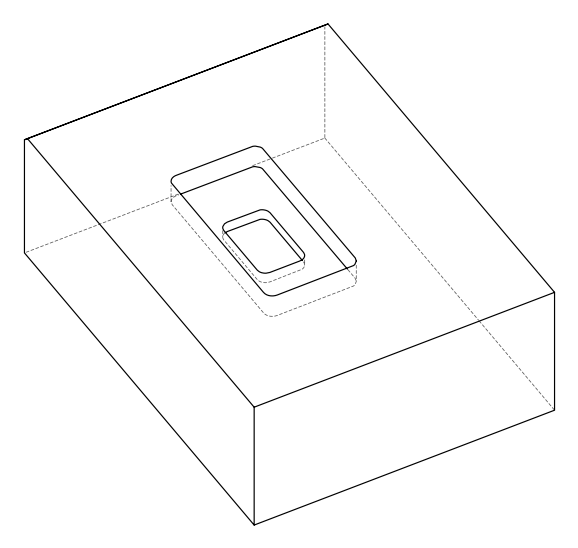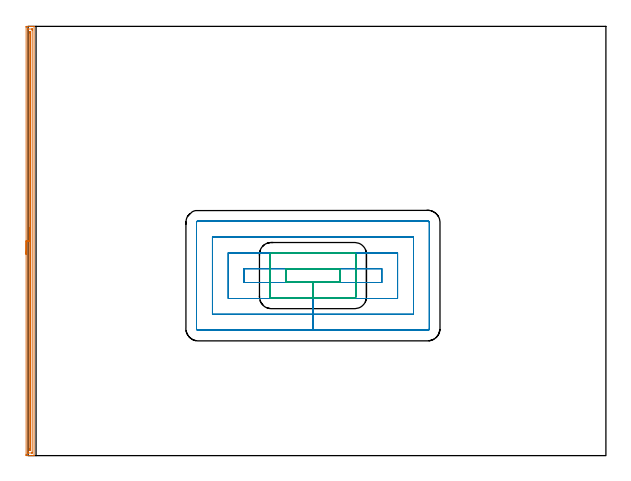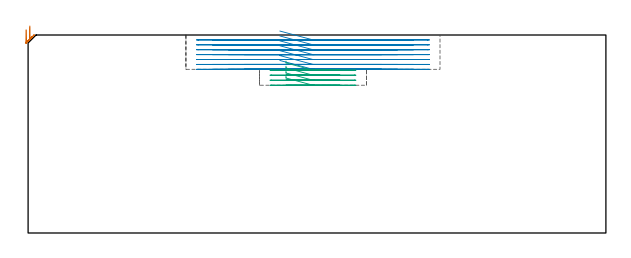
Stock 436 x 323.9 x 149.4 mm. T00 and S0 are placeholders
(PLAN: 3 operations, 1 tool changes, 32.9 min)
(1 AREA_MILL | FG_CHAMFER_SURFACE | UGT0205_001 | 7.93 min | 5830 mm3)
(2 MILL_RECTANGULAR_POCKET | POCKET_RECTANGULAR_STRAIGHT | UGT0201_008 | Follow Part, ap 4, ae 75% | 22.1 min | 487239 mm3)
(3 MILL_RECTANGULAR_POCKET_1 | POCKET_RECTANGULAR_STRAIGHT_1 | UGT0201_008 | Follow Part, ap 4, ae 75% | 2.91 min | 47513 mm3)
(TOOL UGT0205_001 | Chamfer Mill 20 x 3 x 45 deg. | D20 FL50 Z2)
(TOOL UGT0201_008 | End Mill 16 mm | D16 FL32 Z4)
(OP 1 AREA_MILL)
G17 G21 G94 G90
T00 M6
G54
G17 G0 G90 X-1.5 Y151.95 S1061 M3
G43 Z159.4 H0
Z153.4
G94 G1 Y151.988 Z152.528 F250.
Y152.102 Z151.664
Y152.291 Z150.812
Y152.553 Z149.98
Y152.887 Z149.174
Y153.29 Z148.4
Y153.758 Z147.664
Y154.29 Z146.972
Y154.879 Z146.329
Y155.522 Z145.74
Y156.214 Z145.209
Y156.95 Z144.74
Y157.724 Z144.337
Y158.53 Z144.003
Y159.362 Z143.741
Y160.214 Z143.552
Y161.078 Z143.438
Y161.95 Z143.4
X-1.499 Y323.276 Z143.401
X-1.497 Y323.653
X-1.492 Y323.89 Z143.404
X-1.127 Y323.9 Z143.769
X1.5 Z146.394
X2.029 Z146.926
X2.376 Z147.272
X2.905 Z147.801
X3.252 Z148.146
X3.945 Z148.845
X4.205 Z149.105
X4.354 Y323.898 Z149.247
X4.497 Y323.89 Z149.389
X4.5 Y323.723 Z149.4
Y0.177
X4.498 Y0.01 Z149.389
X4.354 Y0.002 Z149.247
X4.205 Y0. Z149.104
X3.946 Z148.845
X3.252 Z148.146
X2.029 Z146.926
X1.5 Z146.394
X0.889 Z145.784
X-1.127 Y0.001 Z143.769
X-1.346 Y0.004 Z143.55
X-1.492 Y0.01 Z143.404
X-1.497 Y0.247 Z143.401
X-1.499 Y0.624
X-1.5 Y1.004 Z143.4
Y161.95
X-0.086 Z144.814
X-0.085 Y321.319 Z144.815
X-0.084 Y321.488 Z144.816
X-0.08 Y321.85 Z144.82
X-0.079 Y321.886 Z144.821
X-0.021 Y321.891 Z144.879
X0.087 Y321.896 Z144.987
X0.222 Y321.899 Z145.122
X2.849 Z147.749
X3.024 Y321.894 Z147.924
X3.056 Y321.89 Z147.956
X3.079 Y321.883 Z147.979
X3.08 Y321.843 Z147.98
X3.084 Y321.659 Z147.984
X3.085 Y321.488 Z147.985
X3.086 Y320.764 Z147.986
X3.085 Y2.581 Z147.985
X3.084 Y2.412 Z147.984
X3.08 Y2.05 Z147.98
X3.079 Y2.014 Z147.979
X3.02 Y2.009 Z147.92
X2.913 Y2.004 Z147.813
X2.778 Y2.001 Z147.678
X0.151 Z145.051
X-0.024 Y2.006 Z144.876
X-0.056 Y2.01 Z144.844
X-0.079 Y2.017 Z144.821
X-0.08 Y2.057 Z144.82
X-0.084 Y2.241 Z144.816
X-0.085 Y2.412 Z144.815
X-0.086 Y3.136 Z144.814
Y161.95
X1.328 Z146.228
X1.329 Y318.982 Z146.229
X1.331 Y319.701 Z146.231
X1.334 Y319.871 Z146.234
X1.336 Y319.89 Z146.236
X1.354 Y319.893 Z146.254
X1.402 Y319.894 Z146.302
X1.5 Y319.89 Z146.4
X1.665 Y319.867 Z146.565
X1.668 Y319.701 Z146.568
X1.67 Y319.527 Z146.57
X1.671 Y318.807 Z146.571
X1.672 Y318.632 Z146.572
X1.671 Y4.918 Z146.571
X1.669 Y4.199 Z146.569
X1.666 Y4.029 Z146.566
X1.664 Y4.01 Z146.564
X1.646 Y4.007 Z146.546
X1.598 Y4.006 Z146.498
X1.5 Y4.01 Z146.4
X1.335 Y4.033 Z146.235
X1.332 Y4.199 Z146.232
X1.33 Y4.373 Z146.23
X1.329 Y5.093 Z146.229
X1.328 Y5.268 Z146.228
Y161.95
Y162.822 Z146.267
Y163.686 Z146.38
Y164.538 Z146.569
Y165.37 Z146.832
Y166.176 Z147.165
Y166.95 Z147.568
Y167.686 Z148.037
Y168.378 Z148.568
Y169.021 Z149.157
Y169.61 Z149.801
Y170.142 Z150.493
Y170.61 Z151.228
Y171.013 Z152.002
Y171.347 Z152.808
Y171.609 Z153.64
Y171.798 Z154.492
Y171.912 Z155.357
Y171.95 Z156.228
G0 Z159.4
M5
M2
(OP 2 MILL_RECTANGULAR_POCKET)
G17 G21 G94 G90
T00 M6
G54
G17 G0 G90 X189.945 Y130.6 S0 M3
G43 Z159.4 H0
Z152.4
G94 G1 X214.95 Z145.7 F250.
X266.8 F500.
Y141.1
X163.1
Y130.6
X214.95
Y118.6
X278.8
Y153.1
X151.1
Y118.6
X214.95
Y106.6
X290.8
Y165.1
X139.1
Y106.6
X214.95
Y94.6
X301.6
G3 X302.8 Y95.8 R1.2
G1 Y175.9
G3 X301.6 Y177.1 R1.2
G1 X128.3
G3 X127.1 Y175.9 R1.2
G1 Y95.8
G3 X128.3 Y94.6 R1.2
G1 X214.95
X215.95
G0 X189.945 Y130.6 Z148.7
G1 X214.95 Z142. F250.
X266.8 F500.
Y141.1
X163.1
Y130.6
X214.95
Y118.6
X278.8
Y153.1
X151.1
Y118.6
X214.95
Y106.6
X290.8
Y165.1
X139.1
Y106.6
X214.95
Y94.6
X301.6
G3 X302.8 Y95.8 R1.2
G1 Y175.9
G3 X301.6 Y177.1 R1.2
G1 X128.3
G3 X127.1 Y175.9 R1.2
G1 Y95.8
G3 X128.3 Y94.6 R1.2
G1 X214.95
X215.95
G0 X189.945 Y130.6 Z145.
G1 X214.95 Z138.3 F250.
X266.8 F500.
Y141.1
X163.1
Y130.6
X214.95
Y118.6
X278.8
Y153.1
X151.1
Y118.6
X214.95
Y106.6
X290.8
Y165.1
X139.1
Y106.6
X214.95
Y94.6
X301.6
G3 X302.8 Y95.8 R1.2
G1 Y175.9
G3 X301.6 Y177.1 R1.2
G1 X128.3
G3 X127.1 Y175.9 R1.2
G1 Y95.8
G3 X128.3 Y94.6 R1.2
G1 X214.95
X215.95
G0 X189.945 Y130.6 Z141.3
G1 X214.95 Z134.6 F250.
X266.8 F500.
Y141.1
X163.1
Y130.6
X214.95
Y118.6
X278.8
Y153.1
X151.1
Y118.6
X214.95
Y106.6
X290.8
Y165.1
X139.1
Y106.6
X214.95
Y94.6
X301.6
G3 X302.8 Y95.8 R1.2
G1 Y175.9
G3 X301.6 Y177.1 R1.2
G1 X128.3
G3 X127.1 Y175.9 R1.2
G1 Y95.8
G3 X128.3 Y94.6 R1.2
G1 X214.95
X215.95
G0 X189.945 Y130.6 Z137.6
G1 X214.95 Z130.9 F250.
X266.8 F500.
Y141.1
X163.1
Y130.6
X214.95
Y118.6
X278.8
Y153.1
X151.1
Y118.6
X214.95
Y106.6
X290.8
Y165.1
X139.1
Y106.6
X214.95
Y94.6
X301.6
G3 X302.8 Y95.8 R1.2
G1 Y175.9
G3 X301.6 Y177.1 R1.2
G1 X128.3
G3 X127.1 Y175.9 R1.2
G1 Y95.8
G3 X128.3 Y94.6 R1.2
G1 X214.95
X215.95
G0 X189.945 Y130.6 Z133.9
G1 X214.95 Z127.2 F250.
X266.8 F500.
Y141.1
X163.1
Y130.6
X214.95
Y118.6
X278.8
Y153.1
X151.1
Y118.6
X214.95
Y106.6
X290.8
Y165.1
X139.1
Y106.6
X214.95
Y94.6
X301.6
G3 X302.8 Y95.8 R1.2
G1 Y175.9
G3 X301.6 Y177.1 R1.2
G1 X128.3
G3 X127.1 Y175.9 R1.2
G1 Y95.8
G3 X128.3 Y94.6 R1.2
G1 X214.95
X215.95
G0 X189.945 Y130.6 Z130.2
G1 X214.95 Z123.5 F250.
X266.8 F500.
Y141.1
X163.1
Y130.6
X214.95
Y118.6
X278.8
Y153.1
X151.1
Y118.6
X214.95
Y106.6
X290.8
Y165.1
X139.1
Y106.6
X214.95
Y94.6
X301.6
G3 X302.8 Y95.8 R1.2
G1 Y175.9
G3 X301.6 Y177.1 R1.2
G1 X128.3
G3 X127.1 Y175.9 R1.2
G1 Y95.8
G3 X128.3 Y94.6 R1.2
G1 X214.95
X215.95
G0 Z159.4
M5
M2
(OP 3 MILL_RECTANGULAR_POCKET_1)
G17 G21 G94 G90
T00 M6
G54
G17 G0 G90 X194.6 Y135.891 S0 M3
G43 Z159.4 H0
Z129.66
G94 G1 Y130.9 Z128.323 F250.
X214.95 Z122.87
X235.3 F500.
Y140.8
X194.6
Y130.9
X214.95
Y118.9
X246.4
G3 X247.3 Y119.8 R0.9
G1 Y151.9
G3 X246.4 Y152.8 R0.9
G1 X183.5
G3 X182.6 Y151.9 R0.9
G1 Y119.8
G3 X183.5 Y118.9 R0.9
G1 X214.95
X215.95
G0 X194.6 Y135.891 Z125.87
G1 Y130.9 Z124.533 F250.
X214.95 Z119.08
X235.3 F500.
Y140.8
X194.6
Y130.9
X214.95
Y118.9
X246.4
G3 X247.3 Y119.8 R0.9
G1 Y151.9
G3 X246.4 Y152.8 R0.9
G1 X183.5
G3 X182.6 Y151.9 R0.9
G1 Y119.8
G3 X183.5 Y118.9 R0.9
G1 X214.95
X215.95
G0 X194.6 Y135.891 Z122.08
G1 Y130.9 Z120.743 F250.
X214.95 Z115.29
X235.3 F500.
Y140.8
X194.6
Y130.9
X214.95
Y118.9
X246.4
G3 X247.3 Y119.8 R0.9
G1 Y151.9
G3 X246.4 Y152.8 R0.9
G1 X183.5
G3 X182.6 Y151.9 R0.9
G1 Y119.8
G3 X183.5 Y118.9 R0.9
G1 X214.95
X215.95
G0 X194.6 Y135.891 Z118.29
G1 Y130.9 Z116.953 F250.
X214.95 Z111.5
X235.3 F500.
Y140.8
X194.6
Y130.9
X214.95
Y118.9
X246.4
G3 X247.3 Y119.8 R0.9
G1 Y151.9
G3 X246.4 Y152.8 R0.9
G1 X183.5
G3 X182.6 Y151.9 R0.9
G1 Y119.8
G3 X183.5 Y118.9 R0.9
G1 X214.95
X215.95
G0 Z159.4
M5
M2
